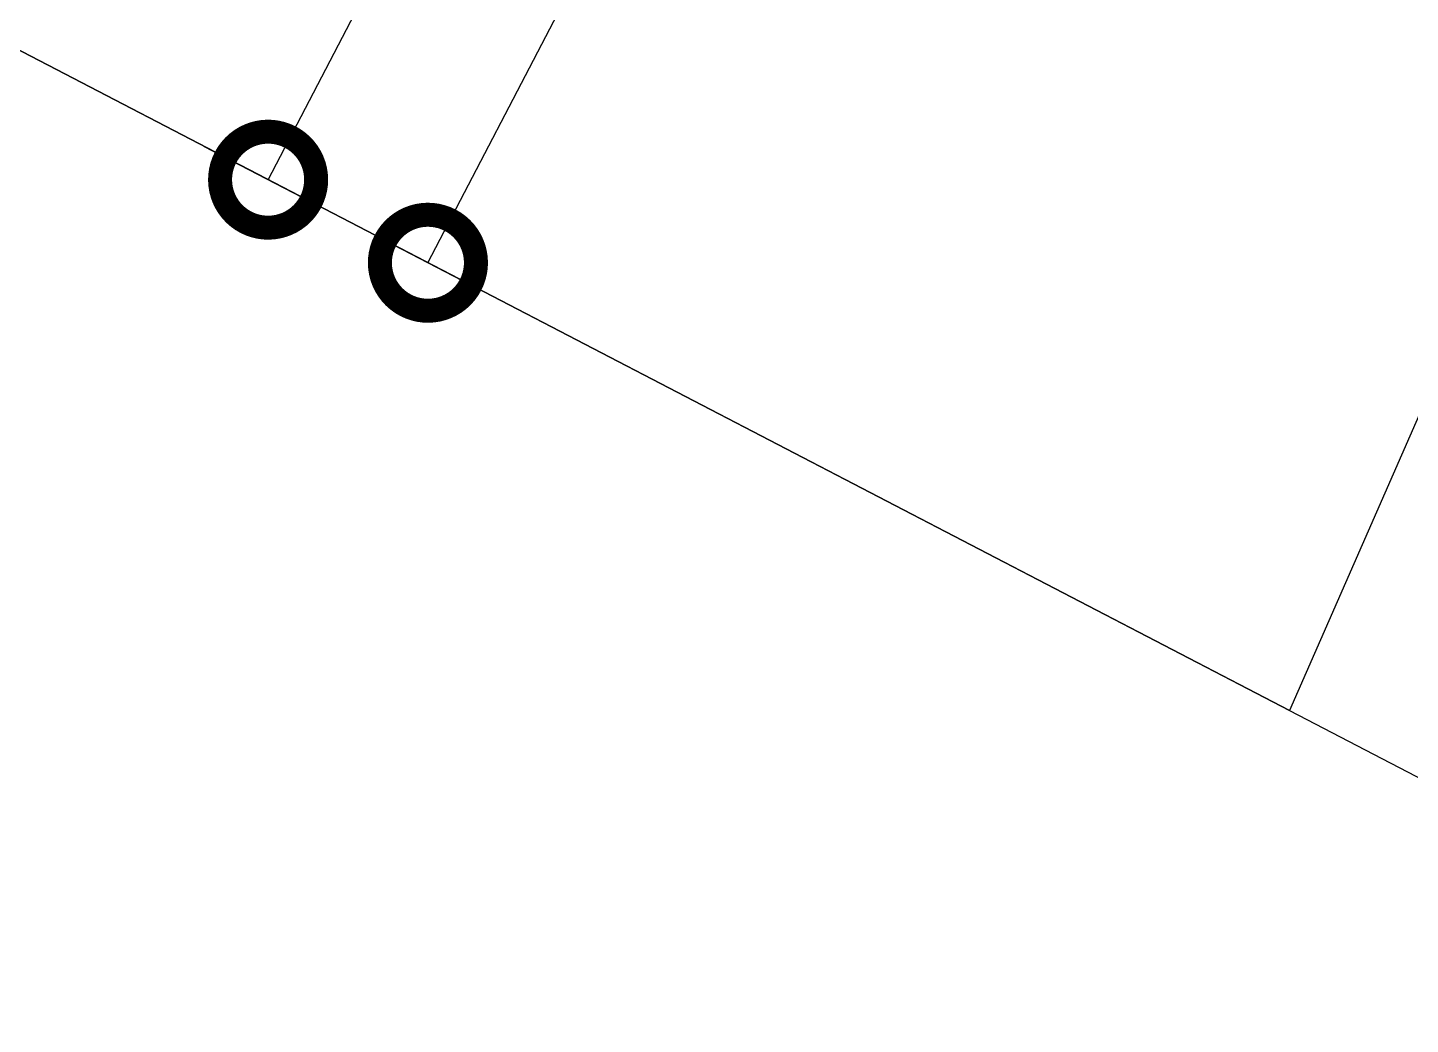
# Model space of a CAD drawing. Extents: x 3907.4 to 3911.57, y -3054.42 to -3053.7.
# Drawn here: x 3907.70071 to 3907.72949, y -3054.03947 to -3054.01871 of the extents above; entities that cross this region are included whole.
import ezdxf

# ---------------------------------------------------------------- set-up
doc = ezdxf.new("R2010")
doc.units = 0
doc.header["$LTSCALE"] = 2
doc.header["$MEASUREMENT"] = 0
doc.linetypes.add('ACAD_ISO03W100', pattern=[30, 12, -18])
doc.layers.get('0').update_dxf_attribs({"linetype": 'CONTINUOUS'})
for name, color, linetype in [('OLÇÜ', 6, 'CONTINUOUS'), ('YAKLASMA', 6, 'CONTINUOUS'), ('ÖLÇÜ İZİ', 9, 'CONTINUOUS')]:
    doc.layers.add(name, color=color, linetype=linetype)

msp = doc.modelspace()

# ---------------------------------------------------------------- linework, layer by layer
at = {"color": 0, "linetype": 'ByBlock', "const_width": 0.002}
for points in [[(3907.705828, -3054.021655, 1), (3907.705597, -3054.022098, 1)], [(3907.709155, -3054.023385, 1), (3907.708924, -3054.023829, 1)]]:
    msp.add_lwpolyline(points, format="xyb", close=True, dxfattribs=at)
at = {"layer": 'OLÇÜ', "color": 6}
for p, q in [((3907.709039, -3054.023607), (3907.742956, -3053.9584)), ((3907.705712, -3054.021877), (3907.709635, -3054.014336)), ((3907.704382, -3054.021184), (3907.706599, -3054.022338)), ((3907.708152, -3054.023146), (3907.709926, -3054.024068))]:
    msp.add_line(p, q, dxfattribs=at)
at = {"layer": 'YAKLASMA', "linetype": 'ACAD_ISO03W100', "ltscale": 0.4}
for p, q in [((3907.787138, -3053.895671), (3907.726971, -3054.032934)), ((3907.726971, -3054.032934), (3907.528189, -3053.929539))]:
    msp.add_line(p, q, dxfattribs=at)
at = {"layer": 'ÖLÇÜ İZİ', "linetype": 'ACAD_ISO03W100', "ltscale": 0.5}
msp.add_line((3907.675742, -3054.006288), (3907.749199, -3054.044496), dxfattribs=at)

doc.saveas('drawing.dxf')
